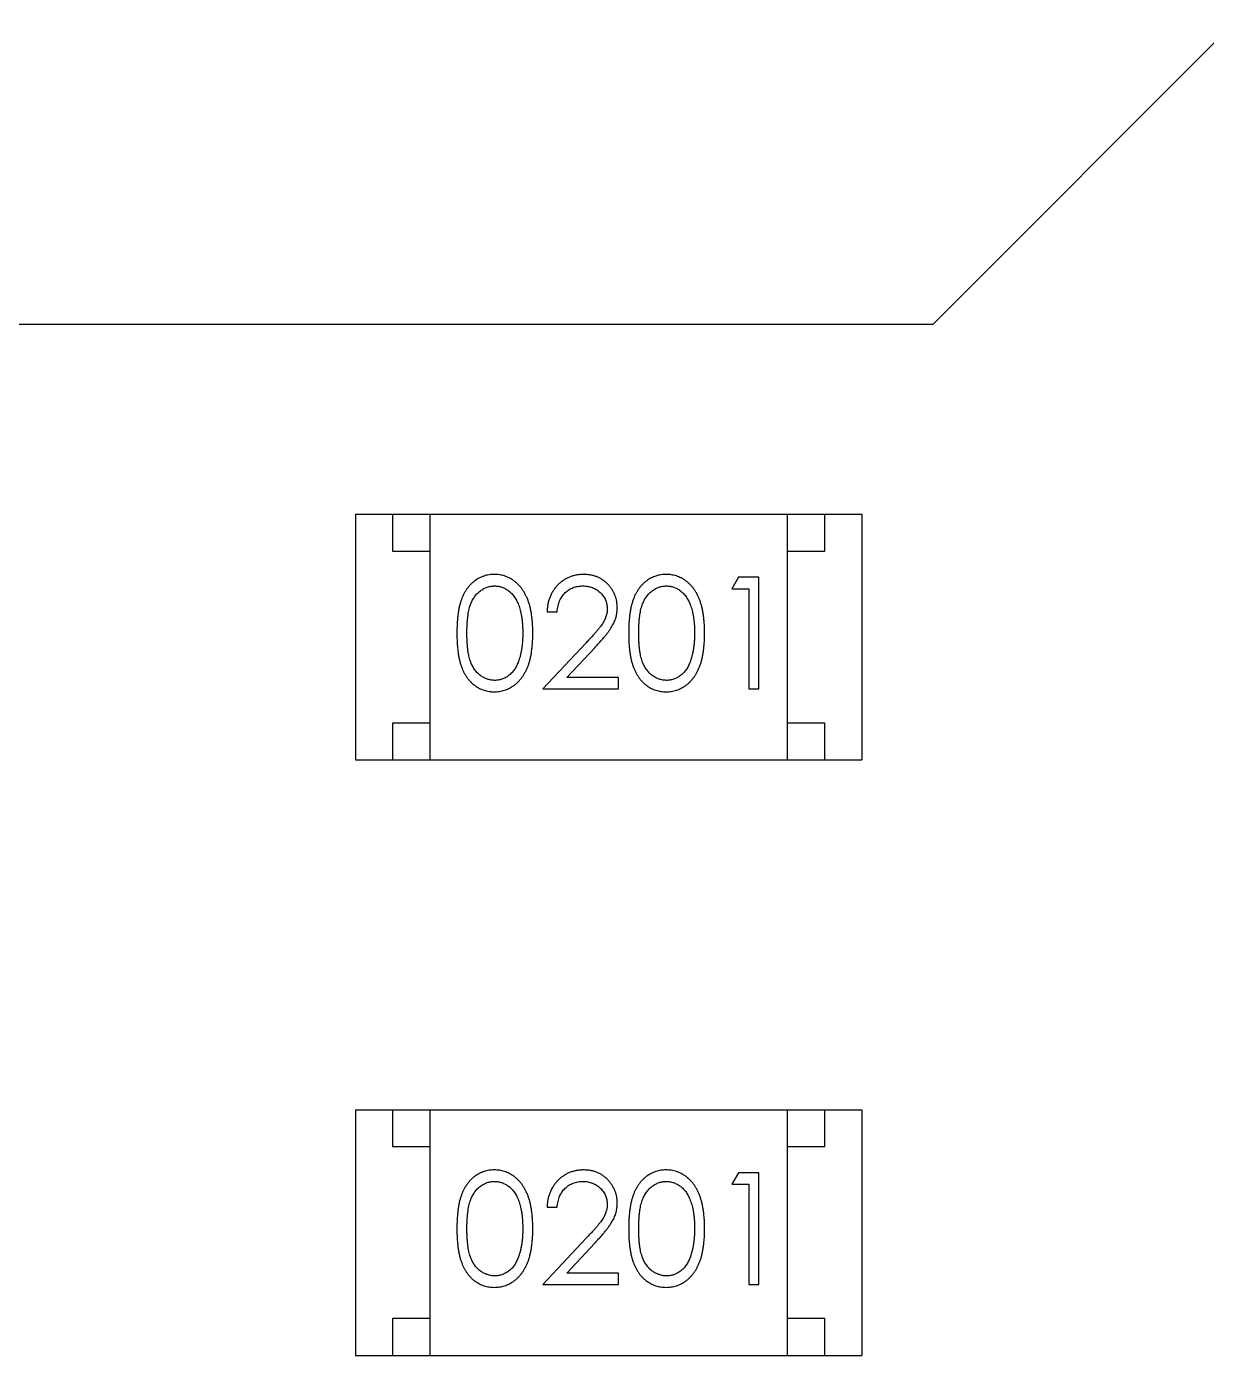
# Model space of a CAD drawing. Header units: millimetres. Extents: x 563 to 681, y 173 to 284.
# Drawn here: x 645.058 to 646.643, y 190.14 to 191.925 of the extents above; entities that cross this region are included whole.
import ezdxf

# ---------------------------------------------------------------- set-up
doc = ezdxf.new("R2010")
doc.units = ezdxf.units.MM
doc.header["$LTSCALE"] = 30.734
doc.layers.get('0').update_dxf_attribs({"linetype": 'CONTINUOUS'})

msp = doc.modelspace()

# ---------------------------------------------------------------- linework, layer by layer
at = {"linetype": 'Continuous'}
for p, q in [((646.6755, 191.9254), (646.2755, 191.5254)), ((646.2755, 191.5254), (644.5355, 191.5254)), ((645.5004, 191.2703), (645.5004, 190.9403)), ((645.5004, 191.2703), (646.1804, 191.2703)), ((645.5504, 191.2203), (645.5504, 191.2703)), ((645.6004, 190.9403), (645.6004, 191.2703)), ((646.0804, 190.9403), (646.0804, 191.2703)), ((646.1304, 191.2703), (646.1304, 191.2203)), ((646.1804, 191.2703), (646.1804, 190.9403)), ((645.6004, 191.2203), (645.5504, 191.2203)), ((646.1304, 191.2203), (646.0804, 191.2203)), ((646.0145, 191.1856), (646.0057, 191.1702)), ((646.0422, 191.1856), (646.0145, 191.1856)), ((646.0422, 191.0356), (646.0422, 191.1856)), ((646.0057, 191.1702), (646.0287, 191.1702)), ((646.0287, 191.1702), (646.0287, 191.0356)), ((645.7576, 191.1394), (645.771, 191.1394)), ((645.81, 191.0977), (645.7518, 191.0356)), ((645.7839, 191.051), (645.8215, 191.091)), ((645.8537, 191.051), (645.7839, 191.051)), ((645.8537, 191.0356), (645.8537, 191.051)), ((645.7518, 191.0356), (645.8537, 191.0356)), ((646.0287, 191.0356), (646.0422, 191.0356)), ((645.5504, 190.9403), (645.5504, 190.9903)), ((645.5504, 190.9903), (645.6004, 190.9903)), ((646.0804, 190.9903), (646.1304, 190.9903)), ((646.1304, 190.9903), (646.1304, 190.9403)), ((645.5004, 190.9403), (646.1804, 190.9403)), ((645.5004, 190.4703), (645.5004, 190.1403)), ((645.5004, 190.4703), (646.1804, 190.4703)), ((645.5504, 190.4203), (645.5504, 190.4703)), ((645.6004, 190.1403), (645.6004, 190.4703)), ((646.0804, 190.1403), (646.0804, 190.4703)), ((646.1304, 190.4703), (646.1304, 190.4203)), ((646.1804, 190.4703), (646.1804, 190.1403)), ((645.6004, 190.4203), (645.5504, 190.4203)), ((646.1304, 190.4203), (646.0804, 190.4203)), ((646.0145, 190.3856), (646.0057, 190.3702)), ((646.0422, 190.3856), (646.0145, 190.3856)), ((646.0422, 190.2356), (646.0422, 190.3856)), ((646.0057, 190.3702), (646.0287, 190.3702)), ((646.0287, 190.3702), (646.0287, 190.2356)), ((645.7576, 190.3394), (645.771, 190.3394)), ((645.81, 190.2977), (645.7518, 190.2356)), ((645.7839, 190.251), (645.8215, 190.291)), ((645.8537, 190.251), (645.7839, 190.251)), ((645.8537, 190.2356), (645.8537, 190.251)), ((645.7518, 190.2356), (645.8537, 190.2356)), ((646.0287, 190.2356), (646.0422, 190.2356)), ((645.5504, 190.1403), (645.5504, 190.1903)), ((645.5504, 190.1903), (645.6004, 190.1903)), ((646.0804, 190.1903), (646.1304, 190.1903)), ((646.1304, 190.1903), (646.1304, 190.1403)), ((645.5004, 190.1403), (646.1804, 190.1403))]:
    msp.add_line(p, q, dxfattribs=at)
for points, knots in [([(645.6866, 191.1894), (645.6854, 191.1894), (645.6831, 191.1894), (645.6796, 191.1889), (645.6762, 191.1883), (645.6729, 191.1873), (645.6697, 191.1862), (645.6666, 191.1847), (645.6636, 191.183), (645.6606, 191.1811), (645.6578, 191.1788), (645.6551, 191.1764), (645.6527, 191.1737), (645.6504, 191.1707), (645.6482, 191.1675), (645.6462, 191.1641), (645.6444, 191.1604), (645.6427, 191.1564), (645.6412, 191.1521), (645.6399, 191.1474), (645.6388, 191.1423), (645.638, 191.1367), (645.6373, 191.1308), (645.6368, 191.1244), (645.6365, 191.1176), (645.6364, 191.1129), (645.6364, 191.1105)], [0, 0, 0, 0, 0.033742, 0.066533, 0.099153, 0.13154, 0.164087, 0.196563, 0.229707, 0.263315, 0.297504, 0.331686, 0.366482, 0.4021, 0.438958, 0.476748, 0.515985, 0.556589, 0.599519, 0.645765, 0.695487, 0.748721, 0.805687, 0.866754, 0.931405, 1, 1, 1, 1]), ([(645.7383, 191.1105), (645.7383, 191.1128), (645.7383, 191.1173), (645.738, 191.1239), (645.7374, 191.1301), (645.7367, 191.1359), (645.7357, 191.1414), (645.7346, 191.1465), (645.7332, 191.1513), (645.7316, 191.1557), (645.7297, 191.1598), (645.7278, 191.1636), (645.7257, 191.1672), (645.7235, 191.1705), (645.7211, 191.1735), (645.7185, 191.1763), (645.7158, 191.1788), (645.7129, 191.181), (645.7099, 191.183), (645.7068, 191.1847), (645.7037, 191.1862), (645.7004, 191.1874), (645.6971, 191.1883), (645.6936, 191.189), (645.6901, 191.1894), (645.6878, 191.1894), (645.6866, 191.1894)], [0, 0, 0, 0, 0.065278, 0.127205, 0.186168, 0.241675, 0.294115, 0.343609, 0.390387, 0.434463, 0.476646, 0.517002, 0.555936, 0.593716, 0.630057, 0.665601, 0.700745, 0.734917, 0.768681, 0.802087, 0.834849, 0.867433, 0.900138, 0.932806, 0.966212, 1, 1, 1, 1]), ([(645.8065, 191.1894), (645.8048, 191.1894), (645.8015, 191.1893), (645.7967, 191.1886), (645.7921, 191.1875), (645.7876, 191.186), (645.7834, 191.184), (645.7794, 191.1816), (645.7756, 191.1787), (645.772, 191.1754), (645.7688, 191.1718), (645.7659, 191.1679), (645.7635, 191.1637), (645.7614, 191.1593), (645.7598, 191.1547), (645.7586, 191.1498), (645.7578, 191.1447), (645.7577, 191.1412), (645.7576, 191.1394)], [0, 0, 0, 0, 0.06445, 0.126725, 0.187421, 0.247417, 0.306749, 0.366595, 0.427749, 0.490235, 0.553031, 0.614805, 0.676505, 0.738096, 0.801021, 0.864897, 0.931209, 1, 1, 1, 1]), ([(645.8518, 191.1448), (645.8518, 191.1463), (645.8517, 191.1492), (645.8511, 191.1535), (645.8501, 191.1577), (645.8488, 191.1617), (645.847, 191.1656), (645.8448, 191.1692), (645.8423, 191.1728), (645.8393, 191.1762), (645.8361, 191.1793), (645.8326, 191.182), (645.8288, 191.1843), (645.8248, 191.1862), (645.8206, 191.1876), (645.8161, 191.1887), (645.8114, 191.1893), (645.8081, 191.1894), (645.8065, 191.1894)], [0, 0, 0, 0, 0.06271, 0.123347, 0.183401, 0.242828, 0.302097, 0.36242, 0.423725, 0.487032, 0.550491, 0.612709, 0.674265, 0.73617, 0.799211, 0.863483, 0.930525, 1, 1, 1, 1]), ([(645.9173, 191.1894), (645.9162, 191.1894), (645.9138, 191.1894), (645.9104, 191.1889), (645.907, 191.1883), (645.9037, 191.1873), (645.9005, 191.1862), (645.8974, 191.1847), (645.8944, 191.183), (645.8914, 191.1811), (645.8886, 191.1788), (645.8859, 191.1764), (645.8835, 191.1737), (645.8811, 191.1707), (645.879, 191.1675), (645.877, 191.1641), (645.8751, 191.1604), (645.8735, 191.1564), (645.872, 191.1521), (645.8707, 191.1474), (645.8696, 191.1423), (645.8687, 191.1367), (645.868, 191.1308), (645.8675, 191.1244), (645.8672, 191.1176), (645.8672, 191.1129), (645.8672, 191.1105)], [0, 0, 0, 0, 0.033742, 0.066533, 0.099153, 0.13154, 0.164087, 0.196563, 0.229707, 0.263315, 0.297504, 0.331686, 0.366482, 0.4021, 0.438958, 0.476748, 0.515985, 0.556589, 0.599519, 0.645765, 0.695487, 0.748721, 0.805687, 0.866754, 0.931405, 1, 1, 1, 1]), ([(645.9691, 191.1105), (645.9691, 191.1128), (645.969, 191.1173), (645.9688, 191.1239), (645.9682, 191.1301), (645.9675, 191.1359), (645.9665, 191.1414), (645.9654, 191.1465), (645.9639, 191.1513), (645.9623, 191.1557), (645.9605, 191.1598), (645.9586, 191.1636), (645.9565, 191.1672), (645.9543, 191.1705), (645.9518, 191.1735), (645.9493, 191.1763), (645.9466, 191.1788), (645.9437, 191.181), (645.9407, 191.183), (645.9376, 191.1847), (645.9344, 191.1862), (645.9312, 191.1874), (645.9278, 191.1883), (645.9244, 191.189), (645.9209, 191.1894), (645.9185, 191.1894), (645.9173, 191.1894)], [0, 0, 0, 0, 0.065278, 0.127205, 0.186168, 0.241675, 0.294115, 0.343609, 0.390387, 0.434463, 0.476646, 0.517002, 0.555936, 0.593716, 0.630057, 0.665601, 0.700745, 0.734917, 0.768681, 0.802087, 0.834849, 0.867433, 0.900138, 0.932806, 0.966212, 1, 1, 1, 1]), ([(645.6499, 191.1106), (645.6499, 191.1126), (645.6499, 191.1165), (645.6502, 191.1222), (645.6505, 191.1274), (645.651, 191.1323), (645.6516, 191.1369), (645.6525, 191.141), (645.6534, 191.1448), (645.6545, 191.1482), (645.6557, 191.1513), (645.6571, 191.1542), (645.6586, 191.1569), (645.6602, 191.1594), (645.6619, 191.1617), (645.6638, 191.1639), (645.6658, 191.1658), (645.6687, 191.168), (645.6724, 191.1704), (645.6771, 191.1725), (645.682, 191.1738), (645.6854, 191.1739), (645.687, 191.174)], [0, 0, 0, 0, 0.073302, 0.142286, 0.206253, 0.266017, 0.321612, 0.372532, 0.419497, 0.462398, 0.502825, 0.541489, 0.579034, 0.615143, 0.650298, 0.684912, 0.718701, 0.752189, 0.817245, 0.879117, 0.939613, 1, 1, 1, 1]), ([(645.687, 191.174), (645.6887, 191.1739), (645.6919, 191.1738), (645.6968, 191.1725), (645.7015, 191.1704), (645.7052, 191.1681), (645.7081, 191.1658), (645.7101, 191.1638), (645.7121, 191.1615), (645.7139, 191.1591), (645.7156, 191.1563), (645.7171, 191.1534), (645.7186, 191.1502), (645.7199, 191.1468), (645.7211, 191.1431), (645.7221, 191.1392), (645.7229, 191.135), (645.7237, 191.1306), (645.7242, 191.126), (645.7246, 191.1211), (645.7248, 191.1159), (645.7249, 191.1124), (645.7249, 191.1106)], [0, 0, 0, 0, 0.059689, 0.119507, 0.181075, 0.246162, 0.279894, 0.314468, 0.350403, 0.387474, 0.426147, 0.466624, 0.508745, 0.553328, 0.600058, 0.649177, 0.700552, 0.754894, 0.811825, 0.871514, 0.934319, 1, 1, 1, 1]), ([(645.771, 191.1394), (645.7712, 191.1408), (645.7714, 191.1434), (645.7722, 191.1471), (645.7731, 191.1507), (645.7743, 191.154), (645.7759, 191.1571), (645.7776, 191.16), (645.7796, 191.1626), (645.7819, 191.165), (645.7843, 191.1671), (645.7869, 191.169), (645.7897, 191.1705), (645.7926, 191.1718), (645.7957, 191.1728), (645.7989, 191.1735), (645.8023, 191.1739), (645.8046, 191.174), (645.8058, 191.174)], [0, 0, 0, 0, 0.073648, 0.143686, 0.210962, 0.275557, 0.338064, 0.399311, 0.4594, 0.51934, 0.579024, 0.637809, 0.695959, 0.754122, 0.813113, 0.873453, 0.935561, 1, 1, 1, 1]), ([(645.8058, 191.174), (645.8069, 191.174), (645.8091, 191.1739), (645.8124, 191.1735), (645.8155, 191.1728), (645.8184, 191.1718), (645.8213, 191.1706), (645.824, 191.169), (645.8265, 191.1672), (645.8289, 191.1651), (645.8311, 191.1628), (645.833, 191.1604), (645.8347, 191.1579), (645.8361, 191.1552), (645.8371, 191.1525), (645.8378, 191.1496), (645.8383, 191.1467), (645.8383, 191.1446), (645.8383, 191.1436)], [0, 0, 0, 0, 0.068027, 0.133505, 0.19695, 0.26027, 0.322741, 0.384982, 0.448465, 0.513424, 0.578224, 0.640011, 0.700094, 0.760067, 0.819012, 0.877878, 0.938035, 1, 1, 1, 1]), ([(645.8807, 191.1106), (645.8807, 191.1126), (645.8807, 191.1165), (645.8809, 191.1222), (645.8813, 191.1274), (645.8818, 191.1323), (645.8824, 191.1369), (645.8832, 191.141), (645.8841, 191.1448), (645.8852, 191.1482), (645.8865, 191.1513), (645.8878, 191.1542), (645.8893, 191.1569), (645.891, 191.1594), (645.8927, 191.1617), (645.8946, 191.1639), (645.8966, 191.1658), (645.8995, 191.168), (645.9032, 191.1704), (645.9079, 191.1725), (645.9128, 191.1738), (645.9161, 191.1739), (645.9178, 191.174)], [0, 0, 0, 0, 0.073302, 0.142286, 0.206253, 0.266017, 0.321612, 0.372532, 0.419497, 0.462398, 0.502825, 0.541489, 0.579034, 0.615143, 0.650298, 0.684912, 0.718701, 0.752189, 0.817245, 0.879117, 0.939613, 1, 1, 1, 1]), ([(645.9178, 191.174), (645.9194, 191.1739), (645.9227, 191.1738), (645.9276, 191.1725), (645.9322, 191.1704), (645.936, 191.1681), (645.9388, 191.1658), (645.9409, 191.1638), (645.9429, 191.1615), (645.9447, 191.1591), (645.9463, 191.1563), (645.9479, 191.1534), (645.9493, 191.1502), (645.9507, 191.1468), (645.9518, 191.1431), (645.9529, 191.1392), (645.9537, 191.135), (645.9545, 191.1306), (645.955, 191.126), (645.9554, 191.1211), (645.9556, 191.1159), (645.9556, 191.1124), (645.9557, 191.1106)], [0, 0, 0, 0, 0.059689, 0.119507, 0.181075, 0.246162, 0.279894, 0.314468, 0.350403, 0.387474, 0.426147, 0.466624, 0.508745, 0.553328, 0.600058, 0.649177, 0.700552, 0.754894, 0.811825, 0.871514, 0.934319, 1, 1, 1, 1]), ([(645.8383, 191.1436), (645.8383, 191.142), (645.8382, 191.1388), (645.8371, 191.134), (645.8354, 191.1293), (645.8334, 191.1255), (645.8314, 191.1224), (645.8295, 191.1197), (645.8272, 191.1168), (645.8245, 191.1135), (645.8214, 191.11), (645.818, 191.1061), (645.8141, 191.102), (645.8114, 191.0991), (645.81, 191.0977)], [0, 0, 0, 0, 0.088014, 0.174976, 0.2638, 0.355443, 0.406413, 0.465519, 0.533076, 0.609353, 0.693899, 0.787171, 0.889197, 1, 1, 1, 1]), ([(645.8215, 191.091), (645.8229, 191.0925), (645.8257, 191.0955), (645.8296, 191.0999), (645.8332, 191.104), (645.8364, 191.1079), (645.8392, 191.1115), (645.8417, 191.1149), (645.8438, 191.118), (645.8461, 191.1219), (645.8484, 191.1266), (645.8504, 191.1325), (645.8516, 191.1386), (645.8517, 191.1427), (645.8518, 191.1448)], [0, 0, 0, 0, 0.09953, 0.192079, 0.277712, 0.357454, 0.429648, 0.495771, 0.555538, 0.608657, 0.707578, 0.804328, 0.901298, 1, 1, 1, 1]), ([(645.6364, 191.1105), (645.6364, 191.1081), (645.6365, 191.1035), (645.6368, 191.0967), (645.6373, 191.0904), (645.638, 191.0844), (645.6389, 191.0789), (645.6399, 191.0737), (645.6413, 191.069), (645.6428, 191.0647), (645.6445, 191.0607), (645.6463, 191.057), (645.6483, 191.0535), (645.6505, 191.0503), (645.6528, 191.0473), (645.6553, 191.0446), (645.658, 191.0422), (645.6607, 191.04), (645.6637, 191.038), (645.6667, 191.0364), (645.6698, 191.0349), (645.673, 191.0338), (645.6762, 191.0328), (645.6796, 191.0322), (645.6831, 191.0318), (645.6854, 191.0317), (645.6866, 191.0317)], [0, 0, 0, 0, 0.068113, 0.132564, 0.193427, 0.250218, 0.303569, 0.353576, 0.400235, 0.443586, 0.484619, 0.524292, 0.56238, 0.599049, 0.63494, 0.669782, 0.704009, 0.737842, 0.771098, 0.803896, 0.836415, 0.868639, 0.900715, 0.933378, 0.966213, 1, 1, 1, 1]), ([(645.687, 191.0471), (645.6854, 191.0472), (645.6821, 191.0474), (645.6772, 191.0487), (645.6725, 191.0507), (645.6687, 191.0531), (645.6658, 191.0554), (645.6638, 191.0573), (645.6619, 191.0595), (645.6601, 191.0618), (645.6585, 191.0643), (645.657, 191.067), (645.6557, 191.0699), (645.6544, 191.073), (645.6533, 191.0764), (645.6524, 191.0802), (645.6516, 191.0844), (645.651, 191.0889), (645.6505, 191.0938), (645.6502, 191.099), (645.6499, 191.1047), (645.6499, 191.1086), (645.6499, 191.1106)], [0, 0, 0, 0, 0.060034, 0.120278, 0.182348, 0.247919, 0.281641, 0.315701, 0.350322, 0.385703, 0.421819, 0.459196, 0.497866, 0.538301, 0.58121, 0.628183, 0.679403, 0.734699, 0.794074, 0.858416, 0.927049, 1, 1, 1, 1]), ([(645.6866, 191.0317), (645.6878, 191.0317), (645.6901, 191.0318), (645.6937, 191.0322), (645.6971, 191.0329), (645.7004, 191.0338), (645.7037, 191.035), (645.7069, 191.0365), (645.71, 191.0382), (645.713, 191.0402), (645.7159, 191.0425), (645.7186, 191.045), (645.7212, 191.0478), (645.7236, 191.0508), (645.7259, 191.0541), (645.7279, 191.0577), (645.7299, 191.0615), (645.7317, 191.0655), (645.7333, 191.0699), (645.7346, 191.0747), (645.7358, 191.0798), (645.7367, 191.0852), (645.7374, 191.091), (645.738, 191.0972), (645.7383, 191.1037), (645.7383, 191.1082), (645.7383, 191.1105)], [0, 0, 0, 0, 0.033824, 0.067298, 0.10028, 0.133019, 0.165736, 0.198792, 0.232372, 0.266409, 0.301016, 0.336196, 0.371972, 0.408574, 0.446394, 0.485225, 0.525372, 0.567224, 0.611081, 0.65775, 0.70702, 0.759235, 0.814484, 0.873227, 0.934937, 1, 1, 1, 1]), ([(645.7249, 191.1106), (645.7249, 191.1088), (645.7248, 191.1052), (645.7246, 191.1), (645.7241, 191.095), (645.7235, 191.0902), (645.7227, 191.0856), (645.7218, 191.0811), (645.7206, 191.0769), (645.7197, 191.0742), (645.7192, 191.0729)], [0, 0, 0, 0, 0.141157, 0.277773, 0.409244, 0.535676, 0.657497, 0.775458, 0.889412, 1, 1, 1, 1]), ([(645.8672, 191.1105), (645.8672, 191.1081), (645.8672, 191.1035), (645.8675, 191.0967), (645.868, 191.0904), (645.8688, 191.0844), (645.8697, 191.0789), (645.8707, 191.0737), (645.872, 191.069), (645.8736, 191.0647), (645.8752, 191.0607), (645.8771, 191.057), (645.8791, 191.0535), (645.8813, 191.0503), (645.8836, 191.0473), (645.8861, 191.0446), (645.8887, 191.0422), (645.8915, 191.04), (645.8944, 191.038), (645.8975, 191.0364), (645.9005, 191.0349), (645.9037, 191.0338), (645.907, 191.0328), (645.9104, 191.0322), (645.9138, 191.0318), (645.9162, 191.0317), (645.9173, 191.0317)], [0, 0, 0, 0, 0.068113, 0.132564, 0.193427, 0.250218, 0.303569, 0.353576, 0.400235, 0.443586, 0.484619, 0.524292, 0.56238, 0.599049, 0.63494, 0.669782, 0.704009, 0.737842, 0.771098, 0.803896, 0.836415, 0.868639, 0.900715, 0.933378, 0.966213, 1, 1, 1, 1]), ([(645.9178, 191.0471), (645.9161, 191.0472), (645.9128, 191.0474), (645.908, 191.0487), (645.9032, 191.0507), (645.8995, 191.0531), (645.8966, 191.0554), (645.8946, 191.0573), (645.8927, 191.0595), (645.8909, 191.0618), (645.8893, 191.0643), (645.8878, 191.067), (645.8864, 191.0699), (645.8852, 191.073), (645.8841, 191.0764), (645.8832, 191.0802), (645.8824, 191.0844), (645.8817, 191.0889), (645.8813, 191.0938), (645.8809, 191.099), (645.8807, 191.1047), (645.8807, 191.1086), (645.8807, 191.1106)], [0, 0, 0, 0, 0.060034, 0.120278, 0.182348, 0.247919, 0.281641, 0.315701, 0.350322, 0.385703, 0.421819, 0.459196, 0.497866, 0.538301, 0.58121, 0.628183, 0.679403, 0.734699, 0.794074, 0.858416, 0.927049, 1, 1, 1, 1]), ([(645.9173, 191.0317), (645.9185, 191.0317), (645.9209, 191.0318), (645.9244, 191.0322), (645.9279, 191.0329), (645.9312, 191.0338), (645.9345, 191.035), (645.9377, 191.0365), (645.9408, 191.0382), (645.9438, 191.0402), (645.9467, 191.0425), (645.9494, 191.045), (645.952, 191.0478), (645.9544, 191.0508), (645.9567, 191.0541), (645.9587, 191.0577), (645.9606, 191.0615), (645.9624, 191.0655), (645.964, 191.0699), (645.9654, 191.0747), (645.9665, 191.0798), (645.9675, 191.0852), (645.9682, 191.091), (645.9688, 191.0972), (645.969, 191.1037), (645.9691, 191.1082), (645.9691, 191.1105)], [0, 0, 0, 0, 0.033824, 0.067298, 0.10028, 0.133019, 0.165736, 0.198792, 0.232372, 0.266409, 0.301016, 0.336196, 0.371972, 0.408574, 0.446394, 0.485225, 0.525372, 0.567224, 0.611081, 0.65775, 0.70702, 0.759235, 0.814484, 0.873227, 0.934937, 1, 1, 1, 1]), ([(645.9557, 191.1106), (645.9556, 191.1088), (645.9556, 191.1052), (645.9553, 191.1), (645.9549, 191.095), (645.9543, 191.0902), (645.9535, 191.0856), (645.9525, 191.0811), (645.9513, 191.0769), (645.9504, 191.0742), (645.95, 191.0729)], [0, 0, 0, 0, 0.141157, 0.277773, 0.409244, 0.535676, 0.657497, 0.775458, 0.889412, 1, 1, 1, 1]), ([(645.7192, 191.0729), (645.7188, 191.0718), (645.7181, 191.0698), (645.7167, 191.0668), (645.7153, 191.0641), (645.7137, 191.0616), (645.7119, 191.0593), (645.7101, 191.0571), (645.7081, 191.0552), (645.7053, 191.053), (645.7016, 191.0506), (645.6969, 191.0486), (645.692, 191.0473), (645.6887, 191.0472), (645.687, 191.0471)], [0, 0, 0, 0, 0.075949, 0.148549, 0.218996, 0.286119, 0.351826, 0.416074, 0.478265, 0.540325, 0.660405, 0.774606, 0.887187, 1, 1, 1, 1]), ([(645.95, 191.0729), (645.9496, 191.0718), (645.9488, 191.0698), (645.9475, 191.0668), (645.946, 191.0641), (645.9444, 191.0616), (645.9427, 191.0593), (645.9408, 191.0571), (645.9388, 191.0552), (645.936, 191.053), (645.9323, 191.0506), (645.9276, 191.0486), (645.9228, 191.0473), (645.9195, 191.0472), (645.9178, 191.0471)], [0, 0, 0, 0, 0.075949, 0.148549, 0.218996, 0.286119, 0.351826, 0.416074, 0.478265, 0.540325, 0.660405, 0.774606, 0.887187, 1, 1, 1, 1]), ([(645.6866, 190.3894), (645.6854, 190.3894), (645.6831, 190.3894), (645.6796, 190.389), (645.6762, 190.3883), (645.6729, 190.3874), (645.6697, 190.3862), (645.6666, 190.3847), (645.6636, 190.383), (645.6606, 190.3811), (645.6578, 190.3789), (645.6551, 190.3764), (645.6527, 190.3737), (645.6504, 190.3707), (645.6482, 190.3675), (645.6462, 190.3641), (645.6444, 190.3604), (645.6427, 190.3564), (645.6412, 190.3521), (645.6399, 190.3474), (645.6388, 190.3423), (645.638, 190.3368), (645.6373, 190.3308), (645.6368, 190.3244), (645.6365, 190.3176), (645.6364, 190.3129), (645.6364, 190.3105)], [0, 0, 0, 0, 0.033742, 0.066533, 0.099153, 0.13154, 0.164087, 0.196563, 0.229707, 0.263315, 0.297504, 0.331686, 0.366482, 0.4021, 0.438958, 0.476748, 0.515985, 0.556589, 0.599519, 0.645765, 0.695487, 0.748721, 0.805687, 0.866754, 0.931405, 1, 1, 1, 1]), ([(645.7383, 190.3105), (645.7383, 190.3128), (645.7383, 190.3173), (645.738, 190.3239), (645.7374, 190.3301), (645.7367, 190.3359), (645.7357, 190.3414), (645.7346, 190.3465), (645.7332, 190.3513), (645.7316, 190.3557), (645.7297, 190.3598), (645.7278, 190.3636), (645.7257, 190.3672), (645.7235, 190.3705), (645.7211, 190.3735), (645.7185, 190.3763), (645.7158, 190.3788), (645.7129, 190.381), (645.7099, 190.383), (645.7068, 190.3847), (645.7037, 190.3862), (645.7004, 190.3874), (645.6971, 190.3883), (645.6936, 190.389), (645.6901, 190.3894), (645.6878, 190.3894), (645.6866, 190.3894)], [0, 0, 0, 0, 0.065278, 0.127205, 0.186168, 0.241675, 0.294115, 0.343609, 0.390387, 0.434463, 0.476646, 0.517002, 0.555936, 0.593716, 0.630057, 0.665601, 0.700745, 0.734917, 0.768681, 0.802087, 0.834849, 0.867433, 0.900138, 0.932806, 0.966212, 1, 1, 1, 1]), ([(645.8065, 190.3894), (645.8048, 190.3894), (645.8015, 190.3893), (645.7967, 190.3886), (645.7921, 190.3875), (645.7876, 190.386), (645.7834, 190.384), (645.7794, 190.3816), (645.7756, 190.3787), (645.772, 190.3754), (645.7688, 190.3718), (645.7659, 190.3679), (645.7635, 190.3637), (645.7614, 190.3593), (645.7598, 190.3547), (645.7586, 190.3498), (645.7578, 190.3447), (645.7577, 190.3412), (645.7576, 190.3394)], [0, 0, 0, 0, 0.06445, 0.126725, 0.187421, 0.247417, 0.306749, 0.366595, 0.427749, 0.490235, 0.553031, 0.614805, 0.676505, 0.738096, 0.801021, 0.864897, 0.931209, 1, 1, 1, 1]), ([(645.8518, 190.3448), (645.8518, 190.3463), (645.8517, 190.3492), (645.8511, 190.3536), (645.8501, 190.3577), (645.8488, 190.3617), (645.847, 190.3656), (645.8448, 190.3693), (645.8423, 190.3728), (645.8393, 190.3762), (645.8361, 190.3793), (645.8326, 190.382), (645.8288, 190.3843), (645.8248, 190.3862), (645.8206, 190.3876), (645.8161, 190.3887), (645.8114, 190.3893), (645.8081, 190.3894), (645.8065, 190.3894)], [0, 0, 0, 0, 0.06271, 0.123347, 0.183401, 0.242828, 0.302097, 0.36242, 0.423725, 0.487032, 0.550491, 0.612709, 0.674265, 0.73617, 0.799211, 0.863483, 0.930525, 1, 1, 1, 1]), ([(645.9173, 190.3894), (645.9162, 190.3894), (645.9138, 190.3894), (645.9104, 190.389), (645.907, 190.3883), (645.9037, 190.3874), (645.9005, 190.3862), (645.8974, 190.3847), (645.8944, 190.383), (645.8914, 190.3811), (645.8886, 190.3789), (645.8859, 190.3764), (645.8835, 190.3737), (645.8811, 190.3707), (645.879, 190.3675), (645.877, 190.3641), (645.8751, 190.3604), (645.8735, 190.3564), (645.872, 190.3521), (645.8707, 190.3474), (645.8696, 190.3423), (645.8687, 190.3368), (645.868, 190.3308), (645.8675, 190.3244), (645.8672, 190.3176), (645.8672, 190.3129), (645.8672, 190.3105)], [0, 0, 0, 0, 0.033742, 0.066533, 0.099153, 0.13154, 0.164087, 0.196563, 0.229707, 0.263315, 0.297504, 0.331686, 0.366482, 0.4021, 0.438958, 0.476748, 0.515985, 0.556589, 0.599519, 0.645765, 0.695487, 0.748721, 0.805687, 0.866754, 0.931405, 1, 1, 1, 1]), ([(645.9691, 190.3105), (645.9691, 190.3128), (645.969, 190.3173), (645.9688, 190.3239), (645.9682, 190.3301), (645.9675, 190.3359), (645.9665, 190.3414), (645.9654, 190.3465), (645.9639, 190.3513), (645.9623, 190.3557), (645.9605, 190.3598), (645.9586, 190.3636), (645.9565, 190.3672), (645.9543, 190.3705), (645.9518, 190.3735), (645.9493, 190.3763), (645.9466, 190.3788), (645.9437, 190.381), (645.9407, 190.383), (645.9376, 190.3847), (645.9344, 190.3862), (645.9312, 190.3874), (645.9278, 190.3883), (645.9244, 190.389), (645.9209, 190.3894), (645.9185, 190.3894), (645.9173, 190.3894)], [0, 0, 0, 0, 0.065278, 0.127205, 0.186168, 0.241675, 0.294115, 0.343609, 0.390387, 0.434463, 0.476646, 0.517002, 0.555936, 0.593716, 0.630057, 0.665601, 0.700745, 0.734917, 0.768681, 0.802087, 0.834849, 0.867433, 0.900138, 0.932806, 0.966212, 1, 1, 1, 1]), ([(645.6499, 190.3106), (645.6499, 190.3126), (645.6499, 190.3165), (645.6502, 190.3222), (645.6505, 190.3274), (645.651, 190.3323), (645.6516, 190.3369), (645.6525, 190.341), (645.6534, 190.3448), (645.6545, 190.3482), (645.6557, 190.3513), (645.6571, 190.3542), (645.6586, 190.3569), (645.6602, 190.3594), (645.6619, 190.3617), (645.6638, 190.3639), (645.6658, 190.3658), (645.6687, 190.3681), (645.6724, 190.3704), (645.6771, 190.3726), (645.682, 190.3738), (645.6854, 190.374), (645.687, 190.374)], [0, 0, 0, 0, 0.073302, 0.142286, 0.206253, 0.266017, 0.321612, 0.372532, 0.419497, 0.462398, 0.502825, 0.541489, 0.579034, 0.615143, 0.650298, 0.684912, 0.718701, 0.752189, 0.817245, 0.879117, 0.939613, 1, 1, 1, 1]), ([(645.687, 190.374), (645.6887, 190.374), (645.6919, 190.3738), (645.6968, 190.3725), (645.7015, 190.3704), (645.7052, 190.3681), (645.7081, 190.3658), (645.7101, 190.3638), (645.7121, 190.3616), (645.7139, 190.3591), (645.7156, 190.3564), (645.7171, 190.3534), (645.7186, 190.3502), (645.7199, 190.3468), (645.7211, 190.3431), (645.7221, 190.3392), (645.7229, 190.3351), (645.7237, 190.3307), (645.7242, 190.326), (645.7246, 190.3211), (645.7248, 190.3159), (645.7249, 190.3124), (645.7249, 190.3106)], [0, 0, 0, 0, 0.059689, 0.119507, 0.181075, 0.246162, 0.279894, 0.314468, 0.350403, 0.387474, 0.426147, 0.466624, 0.508745, 0.553328, 0.600058, 0.649177, 0.700552, 0.754894, 0.811825, 0.871514, 0.934319, 1, 1, 1, 1]), ([(645.771, 190.3394), (645.7712, 190.3408), (645.7714, 190.3434), (645.7722, 190.3471), (645.7731, 190.3507), (645.7743, 190.354), (645.7759, 190.3571), (645.7776, 190.36), (645.7796, 190.3626), (645.7819, 190.365), (645.7843, 190.3671), (645.7869, 190.369), (645.7897, 190.3706), (645.7926, 190.3718), (645.7957, 190.3728), (645.7989, 190.3735), (645.8023, 190.374), (645.8046, 190.374), (645.8058, 190.374)], [0, 0, 0, 0, 0.073648, 0.143686, 0.210962, 0.275557, 0.338064, 0.399311, 0.4594, 0.51934, 0.579024, 0.637809, 0.695959, 0.754122, 0.813113, 0.873453, 0.935561, 1, 1, 1, 1]), ([(645.8058, 190.374), (645.8069, 190.374), (645.8091, 190.374), (645.8124, 190.3735), (645.8155, 190.3728), (645.8184, 190.3718), (645.8213, 190.3706), (645.824, 190.369), (645.8265, 190.3672), (645.8289, 190.3651), (645.8311, 190.3628), (645.833, 190.3604), (645.8347, 190.3579), (645.8361, 190.3552), (645.8371, 190.3525), (645.8378, 190.3496), (645.8383, 190.3467), (645.8383, 190.3447), (645.8383, 190.3436)], [0, 0, 0, 0, 0.068027, 0.133505, 0.19695, 0.26027, 0.322741, 0.384982, 0.448465, 0.513424, 0.578224, 0.640011, 0.700094, 0.760067, 0.819012, 0.877878, 0.938035, 1, 1, 1, 1]), ([(645.8807, 190.3106), (645.8807, 190.3126), (645.8807, 190.3165), (645.8809, 190.3222), (645.8813, 190.3274), (645.8818, 190.3323), (645.8824, 190.3369), (645.8832, 190.341), (645.8841, 190.3448), (645.8852, 190.3482), (645.8865, 190.3513), (645.8878, 190.3542), (645.8893, 190.3569), (645.891, 190.3594), (645.8927, 190.3617), (645.8946, 190.3639), (645.8966, 190.3658), (645.8995, 190.3681), (645.9032, 190.3704), (645.9079, 190.3726), (645.9128, 190.3738), (645.9161, 190.374), (645.9178, 190.374)], [0, 0, 0, 0, 0.073302, 0.142286, 0.206253, 0.266017, 0.321612, 0.372532, 0.419497, 0.462398, 0.502825, 0.541489, 0.579034, 0.615143, 0.650298, 0.684912, 0.718701, 0.752189, 0.817245, 0.879117, 0.939613, 1, 1, 1, 1]), ([(645.9178, 190.374), (645.9194, 190.374), (645.9227, 190.3738), (645.9276, 190.3725), (645.9322, 190.3704), (645.936, 190.3681), (645.9388, 190.3658), (645.9409, 190.3638), (645.9429, 190.3616), (645.9447, 190.3591), (645.9463, 190.3564), (645.9479, 190.3534), (645.9493, 190.3502), (645.9507, 190.3468), (645.9518, 190.3431), (645.9529, 190.3392), (645.9537, 190.3351), (645.9545, 190.3307), (645.955, 190.326), (645.9554, 190.3211), (645.9556, 190.3159), (645.9556, 190.3124), (645.9557, 190.3106)], [0, 0, 0, 0, 0.059689, 0.119507, 0.181075, 0.246162, 0.279894, 0.314468, 0.350403, 0.387474, 0.426147, 0.466624, 0.508745, 0.553328, 0.600058, 0.649177, 0.700552, 0.754894, 0.811825, 0.871514, 0.934319, 1, 1, 1, 1]), ([(645.8215, 190.291), (645.8229, 190.2926), (645.8257, 190.2955), (645.8296, 190.2999), (645.8332, 190.304), (645.8364, 190.3079), (645.8392, 190.3115), (645.8417, 190.3149), (645.8438, 190.3181), (645.8461, 190.3219), (645.8484, 190.3266), (645.8504, 190.3325), (645.8516, 190.3386), (645.8517, 190.3427), (645.8518, 190.3448)], [0, 0, 0, 0, 0.09953, 0.192079, 0.277712, 0.357454, 0.429648, 0.495771, 0.555538, 0.608657, 0.707578, 0.804328, 0.901298, 1, 1, 1, 1]), ([(645.8383, 190.3436), (645.8383, 190.342), (645.8382, 190.3388), (645.8371, 190.334), (645.8354, 190.3293), (645.8334, 190.3255), (645.8314, 190.3224), (645.8295, 190.3197), (645.8272, 190.3168), (645.8245, 190.3135), (645.8214, 190.31), (645.818, 190.3061), (645.8141, 190.302), (645.8114, 190.2991), (645.81, 190.2977)], [0, 0, 0, 0, 0.088014, 0.174976, 0.2638, 0.355443, 0.406413, 0.465519, 0.533076, 0.609353, 0.693899, 0.787171, 0.889197, 1, 1, 1, 1]), ([(645.6364, 190.3105), (645.6364, 190.3081), (645.6365, 190.3035), (645.6368, 190.2967), (645.6373, 190.2904), (645.638, 190.2844), (645.6389, 190.2789), (645.6399, 190.2738), (645.6413, 190.269), (645.6428, 190.2647), (645.6445, 190.2607), (645.6463, 190.257), (645.6483, 190.2535), (645.6505, 190.2503), (645.6528, 190.2473), (645.6553, 190.2446), (645.658, 190.2422), (645.6607, 190.24), (645.6637, 190.2381), (645.6667, 190.2364), (645.6698, 190.2349), (645.673, 190.2338), (645.6762, 190.2329), (645.6796, 190.2322), (645.6831, 190.2318), (645.6854, 190.2318), (645.6866, 190.2317)], [0, 0, 0, 0, 0.068113, 0.132564, 0.193427, 0.250218, 0.303569, 0.353576, 0.400235, 0.443586, 0.484619, 0.524292, 0.56238, 0.599049, 0.63494, 0.669782, 0.704009, 0.737842, 0.771098, 0.803896, 0.836415, 0.868639, 0.900715, 0.933378, 0.966213, 1, 1, 1, 1]), ([(645.687, 190.2471), (645.6854, 190.2472), (645.6821, 190.2474), (645.6772, 190.2487), (645.6725, 190.2507), (645.6687, 190.2531), (645.6658, 190.2554), (645.6638, 190.2573), (645.6619, 190.2595), (645.6601, 190.2618), (645.6585, 190.2643), (645.657, 190.267), (645.6557, 190.2699), (645.6544, 190.273), (645.6533, 190.2765), (645.6524, 190.2802), (645.6516, 190.2844), (645.651, 190.2889), (645.6505, 190.2938), (645.6502, 190.299), (645.6499, 190.3047), (645.6499, 190.3086), (645.6499, 190.3106)], [0, 0, 0, 0, 0.060034, 0.120278, 0.182348, 0.247919, 0.281641, 0.315701, 0.350322, 0.385703, 0.421819, 0.459196, 0.497866, 0.538301, 0.58121, 0.628183, 0.679403, 0.734699, 0.794074, 0.858416, 0.927049, 1, 1, 1, 1]), ([(645.6866, 190.2317), (645.6878, 190.2318), (645.6901, 190.2318), (645.6937, 190.2322), (645.6971, 190.2329), (645.7004, 190.2338), (645.7037, 190.235), (645.7069, 190.2365), (645.71, 190.2382), (645.713, 190.2402), (645.7159, 190.2425), (645.7186, 190.245), (645.7212, 190.2478), (645.7236, 190.2508), (645.7259, 190.2541), (645.7279, 190.2577), (645.7299, 190.2615), (645.7317, 190.2656), (645.7333, 190.2699), (645.7346, 190.2747), (645.7358, 190.2798), (645.7367, 190.2852), (645.7374, 190.2911), (645.738, 190.2972), (645.7383, 190.3038), (645.7383, 190.3082), (645.7383, 190.3105)], [0, 0, 0, 0, 0.033824, 0.067298, 0.10028, 0.133019, 0.165736, 0.198792, 0.232372, 0.266409, 0.301016, 0.336196, 0.371972, 0.408574, 0.446394, 0.485225, 0.525372, 0.567224, 0.611081, 0.65775, 0.70702, 0.759235, 0.814484, 0.873227, 0.934937, 1, 1, 1, 1]), ([(645.7249, 190.3106), (645.7249, 190.3088), (645.7248, 190.3052), (645.7246, 190.3), (645.7241, 190.295), (645.7235, 190.2902), (645.7227, 190.2856), (645.7218, 190.2811), (645.7206, 190.2769), (645.7197, 190.2742), (645.7192, 190.2729)], [0, 0, 0, 0, 0.141157, 0.277773, 0.409244, 0.535676, 0.657497, 0.775458, 0.889412, 1, 1, 1, 1]), ([(645.8672, 190.3105), (645.8672, 190.3081), (645.8672, 190.3035), (645.8675, 190.2967), (645.868, 190.2904), (645.8688, 190.2844), (645.8697, 190.2789), (645.8707, 190.2738), (645.872, 190.269), (645.8736, 190.2647), (645.8752, 190.2607), (645.8771, 190.257), (645.8791, 190.2535), (645.8813, 190.2503), (645.8836, 190.2473), (645.8861, 190.2446), (645.8887, 190.2422), (645.8915, 190.24), (645.8944, 190.2381), (645.8975, 190.2364), (645.9005, 190.2349), (645.9037, 190.2338), (645.907, 190.2329), (645.9104, 190.2322), (645.9138, 190.2318), (645.9162, 190.2318), (645.9173, 190.2317)], [0, 0, 0, 0, 0.068113, 0.132564, 0.193427, 0.250218, 0.303569, 0.353576, 0.400235, 0.443586, 0.484619, 0.524292, 0.56238, 0.599049, 0.63494, 0.669782, 0.704009, 0.737842, 0.771098, 0.803896, 0.836415, 0.868639, 0.900715, 0.933378, 0.966213, 1, 1, 1, 1]), ([(645.9178, 190.2471), (645.9161, 190.2472), (645.9128, 190.2474), (645.908, 190.2487), (645.9032, 190.2507), (645.8995, 190.2531), (645.8966, 190.2554), (645.8946, 190.2573), (645.8927, 190.2595), (645.8909, 190.2618), (645.8893, 190.2643), (645.8878, 190.267), (645.8864, 190.2699), (645.8852, 190.273), (645.8841, 190.2765), (645.8832, 190.2802), (645.8824, 190.2844), (645.8817, 190.2889), (645.8813, 190.2938), (645.8809, 190.299), (645.8807, 190.3047), (645.8807, 190.3086), (645.8807, 190.3106)], [0, 0, 0, 0, 0.060034, 0.120278, 0.182348, 0.247919, 0.281641, 0.315701, 0.350322, 0.385703, 0.421819, 0.459196, 0.497866, 0.538301, 0.58121, 0.628183, 0.679403, 0.734699, 0.794074, 0.858416, 0.927049, 1, 1, 1, 1]), ([(645.9173, 190.2317), (645.9185, 190.2318), (645.9209, 190.2318), (645.9244, 190.2322), (645.9279, 190.2329), (645.9312, 190.2338), (645.9345, 190.235), (645.9377, 190.2365), (645.9408, 190.2382), (645.9438, 190.2402), (645.9467, 190.2425), (645.9494, 190.245), (645.952, 190.2478), (645.9544, 190.2508), (645.9567, 190.2541), (645.9587, 190.2577), (645.9606, 190.2615), (645.9624, 190.2656), (645.964, 190.2699), (645.9654, 190.2747), (645.9665, 190.2798), (645.9675, 190.2852), (645.9682, 190.2911), (645.9688, 190.2972), (645.969, 190.3038), (645.9691, 190.3082), (645.9691, 190.3105)], [0, 0, 0, 0, 0.033824, 0.067298, 0.10028, 0.133019, 0.165736, 0.198792, 0.232372, 0.266409, 0.301016, 0.336196, 0.371972, 0.408574, 0.446394, 0.485225, 0.525372, 0.567224, 0.611081, 0.65775, 0.70702, 0.759235, 0.814484, 0.873227, 0.934937, 1, 1, 1, 1]), ([(645.9557, 190.3106), (645.9556, 190.3088), (645.9556, 190.3052), (645.9553, 190.3), (645.9549, 190.295), (645.9543, 190.2902), (645.9535, 190.2856), (645.9525, 190.2811), (645.9513, 190.2769), (645.9504, 190.2742), (645.95, 190.2729)], [0, 0, 0, 0, 0.141157, 0.277773, 0.409244, 0.535676, 0.657497, 0.775458, 0.889412, 1, 1, 1, 1]), ([(645.7192, 190.2729), (645.7188, 190.2718), (645.7181, 190.2698), (645.7167, 190.2668), (645.7153, 190.2641), (645.7137, 190.2616), (645.7119, 190.2593), (645.7101, 190.2571), (645.7081, 190.2552), (645.7053, 190.253), (645.7016, 190.2506), (645.6969, 190.2486), (645.692, 190.2473), (645.6887, 190.2472), (645.687, 190.2471)], [0, 0, 0, 0, 0.075949, 0.148549, 0.218996, 0.286119, 0.351826, 0.416074, 0.478265, 0.540325, 0.660405, 0.774606, 0.887187, 1, 1, 1, 1]), ([(645.95, 190.2729), (645.9496, 190.2718), (645.9488, 190.2698), (645.9475, 190.2668), (645.946, 190.2641), (645.9444, 190.2616), (645.9427, 190.2593), (645.9408, 190.2571), (645.9388, 190.2552), (645.936, 190.253), (645.9323, 190.2506), (645.9276, 190.2486), (645.9228, 190.2473), (645.9195, 190.2472), (645.9178, 190.2471)], [0, 0, 0, 0, 0.075949, 0.148549, 0.218996, 0.286119, 0.351826, 0.416074, 0.478265, 0.540325, 0.660405, 0.774606, 0.887187, 1, 1, 1, 1])]:
    msp.add_open_spline(points, degree=3, knots=knots, dxfattribs=at)

doc.saveas('drawing.dxf')
